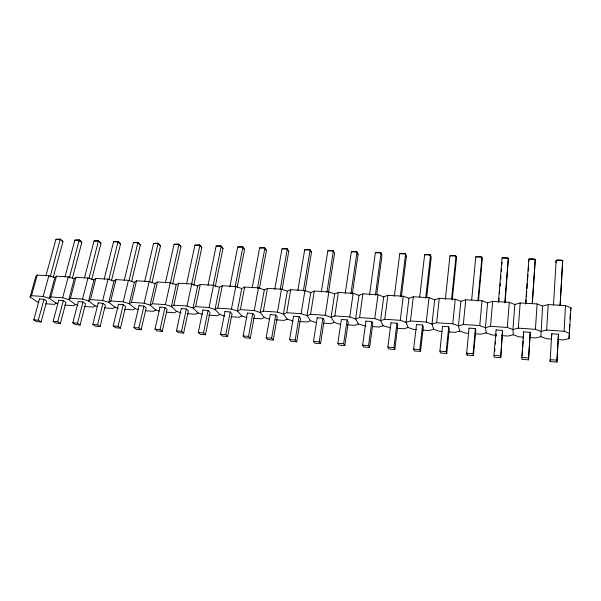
<?xml version="1.0" encoding="UTF-8"?>
<svg xmlns="http://www.w3.org/2000/svg" width="601" height="601" viewBox="0 0 601 601"><rect width="100%" height="100%" fill="white"/><g stroke="black" fill="none" stroke-linecap="round" stroke-linejoin="round"><path stroke-width="0.9" d="M551.665 339.084L546.309 338.716L540.877 336.673L542.613 306.104L548.217 304.564L565.496 305.563L570.95 307.765L569.012 338.618L563.272 339.896L557.916 339.52M569.012 338.618L569.207 334.877M569.455 330.212L569.748 324.608M570.041 319.003L570.341 313.399M550.103 361.532L550.2 359.638L556.999 360.164L556.849 362.057L550.103 361.532L551.756 333.78L558.479 334.239L556.999 360.164M551.643 335.824L551.756 333.713M556.023 262.81L556.158 260.346L557.277 259.857L561.627 260.045L562.694 260.624L560.147 305.15M569.605 333.36L564.091 331.234L565.496 305.563M556.849 362.057L558.479 334.239M560.079 305.518L562.694 260.624L556.158 260.346L553.483 305.135M38.825 302.318L37.119 301.807L30.05 297.022L31.477 295.692L43.159 296.466L49.244 298.314L50.8 296.977L62.677 297.773L68.754 299.629L70.452 298.291L82.525 299.095L88.595 300.966L90.435 299.621L102.711 300.44L108.766 302.326L110.757 300.981L123.243 301.815L129.29 303.708L131.424 302.363L144.135 303.204L150.167 305.113L152.459 303.76L165.388 304.624L171.405 306.54L173.854 305.188L187.016 306.067L193.011 307.997L195.633 306.645L209.028 307.539L215.008 309.477L217.802 308.125L231.43 309.034L237.395 310.987L240.362 309.628L254.246 310.559L260.188 312.52L263.343 311.16L277.474 312.107L283.387 314.083L286.737 312.723L301.131 313.684L307.021 315.675L310.559 314.315L325.224 315.292L331.091 317.298L334.832 315.931L349.774 316.93L355.612 318.951L359.563 317.583L374.784 318.598L380.591 320.633L384.768 319.266L400.281 320.303L406.051 322.346L410.445 320.979L426.259 322.038L431.999 324.089L436.627 322.729L452.748 323.804L458.45 325.877L463.326 324.51L479.763 325.607L485.42 327.688L490.544 326.328L507.312 327.44L512.923 329.543L518.31 328.176L535.416 329.318L540.983 331.429L546.632 330.069L548.217 304.564M535.416 329.318L537.114 303.926L520.173 302.949L514.832 304.482L509.287 302.318L492.677 301.356L487.591 302.896L482.002 300.74L465.715 299.801L460.877 301.334L455.242 299.2L439.271 298.276L434.666 299.809L429.001 297.683L413.33 296.781L408.95 298.306L403.248 296.195L387.878 295.309L383.723 296.834L377.984 294.738L362.899 293.866L358.955 295.384L353.185 293.311L338.378 292.454L334.644 293.964L328.845 291.906L314.308 291.064L310.777 292.574L304.955 290.523L290.674 289.705L287.338 291.207L281.486 289.171L267.468 288.36L264.312 289.862L258.445 287.841L244.675 287.045L241.7 288.54L235.81 286.534L222.28 285.753L219.485 287.248L213.573 285.25L200.283 284.483L197.654 285.971L191.727 283.988L178.662 283.236L176.198 284.716L171.405 306.54L176.799 311.476L180.991 312.805M528.504 359.849L530.225 332.323L523.636 331.872L521.803 357.452L521.886 359.338L528.504 359.849L530.225 332.323M532.216 303.467L535.251 259.467L534.244 258.896L529.977 258.715L528.842 259.204L525.627 304.023M532.358 303.805L535.251 259.467L528.842 259.204L528.88 261.645M522.149 355.702L522.539 350.255M522.735 347.528L523.186 341.173M523.381 338.453L523.629 331.805M525.89 303.437L526.153 299.719M526.356 296.932L526.754 291.365M526.957 288.578L527.355 283.003M527.55 280.216L527.948 274.642M528.219 270.931L528.549 266.288M518.31 328.176L520.173 302.949M514.832 304.482L512.923 329.543L513.299 334.765L518.776 336.793L523.396 337.116M507.312 327.44L509.287 302.318M496.065 330.002L493.954 355.304L494.232 357.189L500.716 357.693L502.526 330.437L496.05 329.926M504.75 302.814L508.326 258.34L507.387 257.776L503.202 257.596L502.045 258.077L498.357 302.446M500.716 357.693L502.526 330.437M505.171 302.235L508.326 258.34L502.045 258.077M494.698 351.593L494.923 348.798M495.314 344.14L495.547 341.345M495.93 336.688L496.163 333.893M498.898 300.951L499.123 298.194M499.506 293.596L499.739 290.839M500.115 286.241L500.348 283.484M500.731 278.887L500.956 276.129M501.339 271.532L501.565 268.775M501.873 265.101L502.098 262.337M490.544 326.328L492.677 301.356M487.591 302.896L485.42 327.688L486.247 332.886L491.768 334.907L496.298 335.223M469.028 328.169L466.661 353.2L467.112 355.078L473.468 355.574L475.752 330.618L475.368 328.597L469.013 328.093M478.501 300.583L482.25 259.64L481.919 257.228L481.025 256.672L476.924 256.499L475.752 256.973L471.695 299.907M479.763 325.607L482.002 300.74M473.468 355.574L473.062 353.696L475.368 328.597M477.878 301.259L481.919 257.228L475.752 256.973M467.112 355.078L467.285 353.238M463.326 324.51L465.715 299.801M460.877 301.334L458.45 325.877L459.712 331.053L465.272 333.059L468.833 333.307M452.748 323.804L455.242 299.2M446.753 353.493L446.175 351.623L448.729 326.786L442.509 326.366L439.894 351.142L440.518 353.012L446.753 353.493L449.285 328.8L448.729 326.786M451.614 298.75L456.001 256.139L455.167 255.59L451.133 255.417L449.946 255.883L445.364 299.313M452.237 299.997L456.497 258.535L456.001 256.139L449.946 255.883M436.627 322.729L439.271 298.276M570.687 310.176L570.95 307.765M434.666 299.809L431.999 324.089L433.682 329.25L439.278 331.241L442.051 331.436M416.501 324.6L413.646 349.113L414.427 350.984L420.542 351.457L423.314 327.019L422.601 325.013L416.47 324.525M426.665 297.48L431.21 257.453L430.556 255.072L429.783 254.524L425.824 254.358L424.622 254.824L419.723 296.909M426.259 322.038L429.001 297.683M420.542 351.457L419.798 349.594L422.601 325.013M425.651 298.171L430.556 255.072L424.622 254.824M410.445 320.979L413.33 296.781M408.95 298.306L406.051 322.346L408.139 327.485L413.773 329.461L416.493 329.656M400.281 320.303L403.248 296.195M390.973 322.865L387.893 347.13L388.832 348.993L394.834 349.459L393.933 347.596L396.96 323.27L390.943 322.797M400.281 296.646L405.592 254.02L404.864 253.487L400.98 253.321L399.755 253.78L394.354 296.301M394.834 349.459L397.839 325.269L396.96 323.27M401.355 296.947L406.389 256.387L405.592 254.02L399.755 253.78M384.768 319.266L387.878 295.309M383.723 296.834L380.591 320.633L383.077 325.75L390.515 327.838M365.934 321.159L362.628 345.184L363.718 347.04L369.607 347.498L368.548 345.643L371.809 321.565L365.896 321.092M375.37 295.204L381.072 252.991L380.395 252.458L376.579 252.3L375.347 252.751L369.547 294.866M369.607 347.498L372.83 323.556L371.809 321.565M376.729 294.595L382.011 255.342L381.072 252.991L375.347 252.751M374.784 318.598L377.984 294.738M359.563 317.583L362.899 293.866M358.955 295.384L355.612 318.951L358.466 324.044L366.017 326.133M344.846 345.575L343.644 343.719L347.115 319.882L341.353 319.492L337.83 343.276L339.069 345.124L344.846 345.575L348.287 321.866L347.115 319.882M350.924 293.731L356.994 251.977L356.363 251.458L351.375 251.744L345.214 293.401M352.321 294.002L358.076 254.321L356.994 251.977L351.375 251.744M349.774 316.93L353.185 293.311M334.644 293.964L331.091 317.298L334.306 322.376L340.031 324.315M334.832 315.931L338.378 292.454M317.223 317.854L313.497 341.398L314.871 343.246L320.551 343.689L319.206 341.841L322.88 318.237L317.17 317.786M326.914 292.334L333.352 250.985L332.766 250.467L327.83 250.752L321.302 292.011M320.551 343.689L324.187 320.213L322.88 318.237M328.462 292.619L334.562 253.306L333.352 250.985L327.83 250.752M325.224 315.292L328.845 291.906M310.559 314.315L314.308 291.064M310.777 292.574L307.021 315.675L310.589 320.731L316.336 322.662M299.088 316.622L300.523 318.59L296.691 341.834L295.211 339.993L299.088 316.622L293.476 316.179M303.34 290.974L310.124 250.008L309.583 249.498L304.699 249.783L297.826 290.651M301.131 313.684L304.955 290.523M305.053 291.162L311.461 252.315L310.124 250.008L304.699 249.783M296.691 341.834L291.117 341.398L289.607 339.557L293.528 316.246M286.737 312.723L290.674 289.705M287.338 291.207L283.387 314.083L287.293 319.123L293.063 321.039M270.262 314.669L266.153 337.754L267.798 339.588L273.267 340.016L277.286 316.997L275.724 315.037L270.21 314.593M282.034 289.832L288.765 251.346L286.812 248.544L281.974 248.829L274.785 289.261M273.267 340.016L271.66 338.175L275.724 315.037M280.194 289.569L287.308 249.054L281.974 248.829M277.474 312.107L281.486 289.171M263.343 311.16L267.468 288.36M264.312 289.862L260.188 312.52L264.41 317.538L269.376 319.176M254.246 310.559L258.445 287.841M247.409 313.113L243.127 335.974L244.885 337.807L250.264 338.228L254.463 315.427L252.773 313.474L247.349 313.046M259.429 288.518L266.461 250.392L264.432 247.612L259.647 247.89L252.135 287.947M250.264 338.228L248.529 336.395L252.773 313.474M257.446 288.255L264.883 248.108L259.647 247.89M241.7 288.54L237.395 310.987L241.925 315.983L246.913 317.606M240.362 309.628L244.675 287.045M230.228 311.949L232.046 313.887L227.666 336.47L225.811 334.644L230.228 311.949L224.902 311.521M235.096 286.962L242.849 247.184L242.436 246.688L237.695 246.966L229.875 286.654M231.43 309.034L235.81 286.534M237.23 287.135L244.539 249.445L242.436 246.688M227.666 336.47L222.385 336.057L220.507 334.231L224.962 311.588M217.802 308.125L222.28 285.753M219.485 287.248L215.008 309.477L219.838 314.451L224.842 316.066M209.028 307.539L213.573 285.25M202.913 310.093L198.285 332.518L200.283 334.336L205.467 334.742L210.012 312.377L208.089 310.439L202.845 310.026M215.218 286.782L222.986 248.521L220.815 245.786L216.127 246.057L208.021 285.332M205.467 334.742L203.499 332.924L208.089 310.439M213.152 285.633L221.191 246.275L220.815 245.786M197.654 285.971L193.011 307.997L198.135 312.956L202.319 314.285M195.633 306.645L200.283 284.483M181.247 308.621L176.454 330.835L178.565 332.654L183.658 333.044L188.361 310.89L186.325 308.967L181.171 308.553M193.747 285.528L201.801 247.612L200.832 246.387M183.658 333.044L181.577 331.234L186.325 308.967M191.576 284.378L199.9 245.381L199.562 244.892L194.919 245.17L186.528 284.085M187.016 306.067L191.727 283.988M173.854 305.188L178.662 283.236M159.949 307.171L155.005 329.183L157.222 330.993L162.225 331.384L167.086 309.432L164.944 307.509L159.874 307.103M172.667 284.22L180.969 246.726L178.662 244.021L174.072 244.291L165.403 282.868M165.388 304.624L170.256 282.748L176.198 284.716M162.225 331.384L160.039 329.573L164.944 307.509M170.361 283.154L178.963 244.502L178.662 244.021M152.459 303.76L157.417 282.012L170.256 282.748M139.011 305.751L133.925 327.56L136.239 329.363L141.16 329.746L146.171 307.997L143.924 306.082L138.936 305.684M151.925 283.011L160.482 245.847L158.116 243.165L153.563 243.428L144.653 281.606M157.417 282.012L155.111 283.492L150.167 305.113L155.824 310.026L159.19 311.078M144.135 303.204L149.153 281.531L155.111 283.492M141.16 329.746L138.869 327.943L143.924 306.082M149.529 281.884L158.116 243.165M131.424 302.363L136.532 280.802L149.153 281.531M118.435 304.354L113.198 325.967L115.617 327.755L120.455 328.138L125.609 306.585L123.265 304.684L118.352 304.286M131.529 281.824L140.334 244.983L137.907 242.316L133.399 242.586L124.234 280.427M136.532 280.802L134.384 282.275L129.29 303.708L135.21 308.598L138.583 309.65M123.243 301.815L128.411 280.336L134.384 282.275M120.455 328.138L118.066 326.343L123.265 304.684M129.027 280.697L137.907 242.316M110.757 300.981L116.008 279.623L128.411 280.336M98.203 302.979L92.832 324.397L95.341 326.185L100.104 326.553L105.393 305.195L102.951 303.302L98.121 302.912M111.493 280.569L120.516 244.126L118.029 241.482L113.566 241.752L104.153 279.262M116.008 279.623L114.002 281.088L108.766 302.326L114.934 307.194L118.314 308.238M102.711 300.44L108.015 279.157L114.002 281.088M100.104 326.553L97.61 324.765L102.951 303.302M108.871 279.533L118.029 241.482M90.435 299.621L95.822 278.458L108.015 279.157M78.31 301.627L72.804 322.85L75.41 324.63L80.091 324.998L85.507 303.828L82.976 301.942L78.22 301.559M91.758 279.42L101.013 243.292L98.466 240.67L94.049 240.933L84.425 278.06M95.822 278.458L93.959 279.916L88.595 300.966L94.996 305.819L97.535 306.593M82.525 299.095L87.964 278L93.959 279.916M80.091 324.998L77.506 323.218L82.976 301.942M89.061 278.323L98.466 240.67M87.964 278L75.966 277.309L74.254 278.766L68.754 299.629L75.388 304.459L77.935 305.233M70.452 298.291L75.966 277.309M58.74 300.297L53.113 321.332L55.803 323.113L60.408 323.466L65.952 302.491L63.338 300.613L58.65 300.23M72.353 278.293L81.826 242.473L79.227 239.859L74.855 240.122L64.998 276.933M62.677 297.773L68.244 276.866L74.254 278.766M60.408 323.466L57.734 321.693L63.338 300.613M69.318 278.098L79.227 239.859M39.493 298.99L33.746 319.845L36.518 321.61L41.048 321.963L46.72 301.169L44.016 299.298L39.403 298.922M53.256 277.181L62.947 241.662L60.295 239.07L55.961 239.333L45.886 275.829M68.244 276.866L56.449 276.182L54.864 277.639L49.244 298.314L56.096 303.122L57.794 303.633M50.8 296.977L56.449 276.182M41.048 321.963L38.291 320.19L44.016 299.298M50.131 276.978L60.295 239.07M43.159 296.466L48.846 275.746L54.864 277.639M31.477 295.692L37.247 275.078L48.846 275.746M30.05 297.022L35.79 276.52L37.247 275.078M56.096 303.122L54.541 304.391L45.721 303.775M75.388 304.459L73.698 305.729L64.735 305.105M94.996 305.819L93.17 307.088L84.057 306.457M114.934 307.194L112.965 308.471L104.627 307.892M135.21 308.598L133.091 309.876L124.347 309.267M155.824 310.026L153.563 311.303L145.555 310.747M176.799 311.476L174.38 312.76L166.237 312.189M198.135 312.956L195.55 314.233L187.272 313.654M219.838 314.451L217.096 315.735L208.667 315.149M241.925 315.983L239.01 317.268L231.009 316.712M264.41 317.538L261.315 318.823L253.171 318.26M287.293 319.123L284.018 320.408L275.731 319.83M310.589 320.731L307.126 322.023L299.215 321.467M334.306 322.376L330.655 323.661L323.496 323.165M358.466 324.044L354.613 325.336L347.318 324.825M383.077 325.75L379.006 327.042L372.515 326.583M408.139 327.485L403.864 328.77L396.743 328.274M433.682 329.25L429.182 330.542L422.834 330.099M459.712 331.053L454.98 332.338L448.519 331.887M486.247 332.886L481.273 334.179L475.053 333.743M513.299 334.765L508.078 336.049L501.737 335.606M540.877 336.673L535.408 337.95L529.864 337.567M55.961 239.333L60.393 239.514L62.947 241.662M74.855 240.122L79.362 240.31L81.826 242.473M94.049 240.933L98.632 241.121L101.013 243.292M113.566 241.752L118.224 241.948L120.516 244.126M133.399 242.586L138.132 242.781L140.334 244.983M153.563 243.428L158.379 243.63L160.482 245.847M174.072 244.291L178.963 244.502L180.969 246.726M194.919 245.17L199.9 245.381M216.127 246.057L221.191 246.275L222.986 248.521M237.695 246.966L242.849 247.184M79.377 241.241L80.872 241.301M546.632 330.069L564.091 331.234M33.746 319.845L38.291 320.19M53.113 321.332L57.734 321.693M72.804 322.85L77.506 323.218M92.832 324.397L97.61 324.765M113.198 325.967L118.066 326.343M133.925 327.56L138.869 327.943M155.005 329.183L160.039 329.573M176.454 330.835L181.577 331.234M198.285 332.518L203.499 332.924M220.507 334.231L225.811 334.644M243.127 335.974L248.529 336.395M266.153 337.754L271.66 338.175M289.607 339.557L295.211 339.993M313.497 341.398L319.206 341.841M337.83 343.276L343.644 343.719M362.628 345.184L368.548 345.643M387.893 347.13L393.933 347.596M413.646 349.113L419.798 349.594M439.894 351.142L446.175 351.623M466.661 353.2L473.062 353.696M493.954 355.304L500.483 355.807M521.803 357.452L528.459 357.963M537.114 303.926L542.613 306.104M199.562 244.892L201.801 247.612M243.563 248.205L244.539 249.445M266.461 250.392L264.432 247.612M288.765 251.346L286.812 248.544M311.461 252.315L309.583 249.498M358.076 254.321L356.363 251.458M405.397 255.064L406.389 256.387M332.766 250.467L333.578 252.022M380.395 252.458L381.019 254.035M429.783 254.524L430.218 256.116"/></g></svg>
